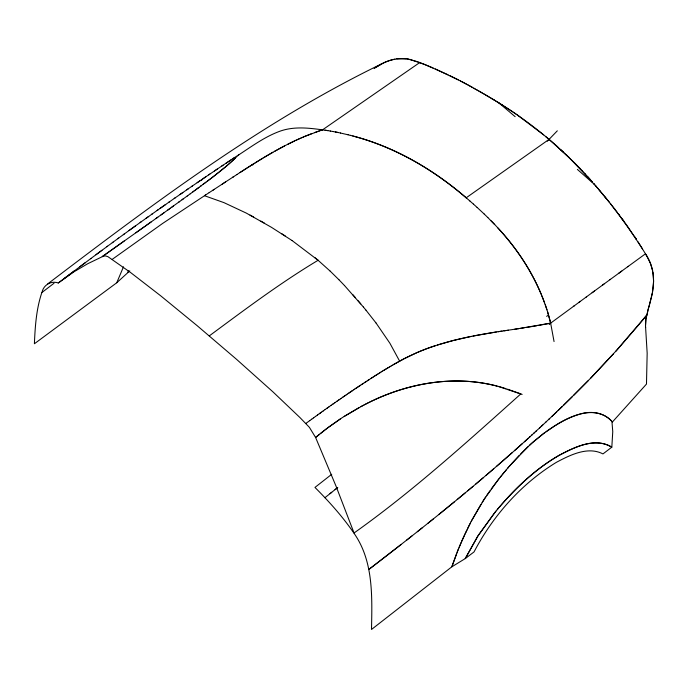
<?xml version="1.0" encoding="UTF-8"?>
<svg xmlns="http://www.w3.org/2000/svg" width="688" height="688" viewBox="0 0 688 688"><rect width="100%" height="100%" fill="white"/><g stroke="black" fill="none" stroke-linecap="round" stroke-linejoin="round"><path stroke-width="1.03" d="M648.182 309.308L645.851 319.017L645.482 325.897M645.972 318.295L645.507 326.215M652.405 292.426L653.591 281.246L652.929 272.147M652.284 293.105L649.618 304.182M646.049 317.873C647.468 313.754 647.141 314.493 647.898 310.322M651.441 297.096C655.105 282.94 654.426 267.116 646.006 254.715M651.261 297.87L649.334 305.214M648.087 309.617L649.463 304.758M648.363 308.645L649.188 305.73M41.865 292.546C36.275 308.998 35.14 326.525 34.4 343.759L116.736 282.777L129.783 270.874M116.736 282.777L123.479 266.824M456.703 553.341L451.853 566.8L371.511 629.468C372.096 597.554 373.61 562.535 355.085 534.843C343.518 517.608 329.595 502.094 314.966 487.422L331.711 474.299M457.09 552.352L458.681 548.379M459.085 547.381L461.227 542.333M461.665 541.31L470.609 522.536M464.348 535.324L457.916 550.271L451.853 566.8L465.251 558.587L474.041 551.914C493.004 515.656 521.384 483.655 556.42 462.31C570.017 455.103 587.801 446.03 602.963 453.917L611.821 447.174L612.759 431.625L612.019 422.432L646.479 384.076L647.167 353.219L645.568 326.869M464.916 534.103L466.903 529.923M127.676 272.474L128.407 270.952M467.41 528.874L470.059 523.594M470.575 522.605L471.185 521.427M471.16 521.478L480.912 504.407M471.727 520.412L484.214 499.213L498.955 478.788M482.116 502.489L485.728 496.925M486.932 495.145L489.933 490.811M491.137 489.134L493.545 485.848M494.147 485.04L495.953 482.658M496.495 481.944L500.322 477.085M494.268 513.265L477.721 536.244L465.251 558.587L478.272 535.384L495.472 511.769M500.159 477.283L505.766 470.446M500.761 476.526L501.965 475.047M646.006 316.024L646.608 315.276L615.631 351.473M645.404 316.764L639.926 323.42M494.956 512.414L496.693 510.281M502.567 474.307L503.771 472.845M496.168 510.917L498.533 508.071M504.201 472.321L504.983 471.383M639.315 324.151L617.265 349.65L590.45 378.409M505.577 470.678L506.557 469.517M497.39 509.438C515.045 488.506 535.221 469.121 559.069 455.37C574.54 447.166 594.982 436.949 611.821 447.174C595.068 436.837 574.334 447.363 559.026 455.387C537.113 468.081 518.279 485.444 501.655 504.424M506.179 469.964L510.393 465.062M499.153 507.34L501.027 505.147M507.383 468.545L508.587 467.135M509.189 466.438L527.937 446.744M511.313 464.013L519.388 455.232M613.49 353.838L591.723 377.101L563.721 405.129M547.287 141.212L557.314 130.823M588.102 380.834L573.465 395.591M520.661 453.917L531.575 443.399M238.598 154.963C252.109 146.157 265.362 136.327 280.73 130.935C295.96 125.766 312.292 128.398 327.806 130.617M572.081 396.959L554.322 414.133M228.485 164.389L238.865 154.705L233.034 158.558M562.32 406.479L558.106 410.53M235.219 158.249L234.307 159.117M556.695 411.88L552.817 415.561M552.283 416.059L545.464 422.466M551.767 416.55L553.866 414.563M548.62 419.508L549.669 418.528M233.834 159.564L232.355 160.932M545.945 422.019L539.573 427.936M541.172 426.457L542.763 424.978M540.175 427.377L533.75 433.285M535.909 431.307L536.451 430.808M531.549 435.298L534.765 432.356M529.278 445.497L533.441 441.748M529.416 437.241L532.125 434.773M524.368 441.808L529.941 436.768M231.839 161.405L226.739 165.885M528.324 438.23C477.24 484.515 423.404 527.636 368.699 569.552L401.173 544.423M522.381 443.588L514.418 450.692M531.979 443.046L543.296 433.732L554.322 426.139M512.422 452.463L496.332 466.533M533.991 441.275L544.303 432.984M493.752 468.76L485.986 475.417M213.839 176.214L227.745 165.008M483.389 477.627L475.571 484.232M226.283 166.264L225.363 167.046M472.957 486.425L467.72 490.811M224.89 167.442L223.927 168.233M465.097 492.986L457.202 499.522M223.437 168.637L222.439 169.463M454.562 501.69L438.669 514.641M319.516 434.24L315.594 437.473L336.062 486.244L354.045 532.994C405.937 496.143 453.702 453.942 501.096 411.579L520.825 393.897L507.529 389.159M221.923 169.876L219.274 172M320.298 433.603L325.02 429.88M428.005 523.207L433.345 518.933M335.065 489.632L337.232 487.904M329.999 493.666L337.782 487.465M324.934 497.699L331.719 492.298M417.306 531.729L422.664 527.472M218.724 172.439L217.03 173.763M406.565 540.2L411.94 535.969M216.453 174.219L215.284 175.122M214.69 175.586L209.659 179.422M54.034 283.241L41.977 292.469C43.37 285.056 50.998 280.394 58.274 282.974L73.969 271.803L87.797 263.685L103.277 256.22L105.47 255.919L107.939 256.676L130.333 272.336L160.674 295.797L197.129 325.656L236.577 359.351L272.887 391.816L299.908 417.521L309.402 427.351L315.594 437.473L327.927 427.661L340.56 418.743M213.478 176.515L211.62 177.934M47.747 283.869C153.931 203.227 261.371 122.309 381.788 63.795C385.916 61.671 390.328 60.045 394.895 59.185M325.811 429.269L326.602 428.667M210.992 178.416L207.449 181.082M58.274 282.974L85.475 262.541M63.683 278.889L74.545 270.719M209.281 179.714L202.822 184.539M327.393 428.074L342.383 417.547L358.973 407.631M79.808 266.772L90.971 258.456M204.826 183.051L205.961 182.2M209.281 335.899C244.79 309.634 280.171 283.017 318.088 260.279L330.188 271.141M90.575 258.74L101.996 250.286M200.389 186.345L203.682 183.902M95.976 254.723L107.543 246.201M197.912 188.177L201.343 185.64M195.392 190.034L198.944 187.411M106.838 246.717L113.099 242.133M197.731 188.314L192.821 191.918M112.23 259.359L162.686 223.402L209.393 192.494M573.371 306.461L580.268 301.404M549.488 323.979L574.342 305.747M190.198 193.835L193.999 191.049M549.153 324.229L550.641 323.136L549.91 320.135M592.11 292.727L603.969 284.058M586.185 297.061L594.57 290.929M578.668 302.574L586.623 296.743M112.299 242.701L118.671 238.057M200.853 180.609L202.281 179.568M190.671 193.491L182.036 199.778M187.231 196.003L187.764 195.607M305.85 423.455L309.763 420.609M618.409 273.514L628.333 266.282M609.895 279.732L621.754 271.081M602.516 285.116L610.462 279.319M117.794 238.693L124.261 233.989M627.688 266.763L645.473 253.812L638.077 241.884M123.324 234.668L135.493 225.879M183.369 198.806L167.485 210.261M178.536 202.306L179.688 201.472M309.695 420.652L311.716 419.19M311.621 419.259L313.676 417.771M128.888 230.635L141.135 221.837M313.547 417.865L315.629 416.36M171.751 207.2L173.548 205.901M374.134 68.525L374.573 68.207M315.465 416.481L317.589 414.959M163.753 212.936L170.392 208.18M161.044 214.88L164.226 212.601M466.172 197.817L549.05 139.38L567.196 155.686M317.392 415.096L321.494 412.155M319.309 413.72L323.455 410.762M545.962 431.763C556.497 424.333 567.815 417.564 580.285 413.995M140.154 222.534L152.461 213.77M156.09 218.414L162.497 213.839M157.81 217.193L145.486 225.965M145.865 218.457L148.677 216.453M323.154 410.968L325.407 409.369M124.167 241.032L102.228 256.641L144.721 226.49M151.317 221.811L135.863 232.785M325.08 409.601L327.368 407.984M151.506 214.45L158.145 209.754M326.998 408.242L329.32 406.599M157.165 210.451L169.549 201.756M328.924 406.883L331.272 405.223M160.003 208.455L165.688 204.465M330.842 405.524L333.224 403.856M332.768 404.174L335.185 402.489M168.534 202.47L175.277 197.766M334.686 402.833L337.137 401.13M174.245 198.488L188.538 188.607M375.012 67.897L375.897 67.295M336.613 401.491L339.089 399.771M179.955 194.523L182.819 192.545M338.53 400.158L341.042 398.421M433.148 67.983L419.775 62.531L322.56 129.834L314.416 132.638M340.457 398.825L342.994 397.071M186.749 189.819L192.502 185.872M342.375 397.501L344.946 395.729M191.402 186.637L209.823 174.081M375.356 67.665L381.788 63.795M344.292 396.176L346.898 394.396M197.146 182.707L200.019 180.746M346.219 394.869L352.763 390.423M546.633 316.36L548.551 315.052C539.108 282.433 520.902 252.72 497.863 227.934M202.9 178.785L205.781 176.833M348.137 393.553L354.707 389.116M208.662 174.881L223.093 165.172M214.432 170.985L217.313 169.042M353.899 389.657L360.564 385.211M221.416 166.29L234.677 157.475M355.816 388.376L372.26 377.592M225.991 163.245L231.779 159.392M361.57 384.549L363.488 383.285M376.336 67.003L382.889 63.244M222.276 184.092L225.587 181.924M213.056 190.112L233.636 176.661M364.468 382.648L366.412 381.376M209.161 192.649L214.226 189.346M232.535 177.392L236.887 174.563M236.767 174.623C260.675 159.143 284.995 143.74 311.759 133.627M205.592 194.962L204.448 195.702L223.996 202.65L246.39 213.142L271.45 227.315L292.142 240.602M367.323 380.782L369.241 379.544M239.863 172.619L247.13 167.949M371.159 378.305C391.369 365.233 412.353 352.858 435.47 345.668M373.068 377.076L374.986 375.863M248.024 167.382L250.69 165.688M375.94 375.252L376.904 374.65M344.215 416.369L363.427 405.258M251.567 165.137L254.199 163.486M377.858 374.048L378.821 373.446M255.076 162.944L258.533 160.803M379.776 372.844L380.731 372.251M381.694 371.658L382.648 371.064M259.393 160.27L262.816 158.197M383.612 370.479L386.493 368.734M555.018 425.709C571.186 415.096 596.986 404.303 612.346 421.933C604.915 412.938 592.11 410.624 581.265 413.737M263.667 157.681L266.204 156.167M387.447 368.157L388.41 367.581M389.374 367.014L390.328 366.446M267.056 155.669L272.93 152.272M391.291 365.878L392.255 365.311M393.218 364.752L403.847 358.852M274.598 151.326L284.574 145.916M360.899 406.591L368.949 402.471M364.219 404.854C407.184 382.218 459.059 373.326 505.955 388.668M404.819 358.345L416.601 352.798M287.902 144.213L294.602 140.945M369.74 402.084L372.922 400.562M383.474 62.961C390.578 59.564 398.593 57.809 406.453 58.798M295.444 140.55L296.279 140.163M297.13 139.767L300.518 138.245M373.722 400.192C411.759 382.399 455.929 375.287 496.968 386.114M301.37 137.875L302.221 137.505M303.081 137.136L303.933 136.774M417.59 352.368C446.409 340.078 477.524 334.669 508.346 330.171M304.595 136.482L320.101 130.625M320.445 130.514L320.969 130.342M321.313 130.221L321.838 130.058M322.01 129.998L322.534 129.826M437.465 345.015L453.375 340.465L471.142 336.423M473.103 336.036L496.315 331.994M538.584 325.45L550.641 323.136L547.553 311.655M536.821 325.759L526.105 327.505M502.016 331.117L498.224 331.702M524.29 327.789L520.644 328.339M514.641 329.242L518.812 328.615M503.908 330.833L505.792 330.55M517.763 328.778L550.641 323.136L554.055 341.558M507.667 330.274L516.972 328.89M396.701 58.893L407.442 58.936L417.547 61.688M251.498 164.81L253.012 164.767M325.114 130.204L330.395 131.047M407.296 58.91L408.947 59.194M330.231 131.03L332.966 131.503M332.794 131.485L338.032 132.492M335.348 131.967L340.526 133.016M340.457 133.016L348.085 134.788M409.764 59.357L424.995 64.595L448.06 74.768M347.904 134.728L350.622 135.433M350.33 135.347C393.407 146.148 432.726 168.904 466.172 197.809M498.49 386.51L522.149 394.413M352.746 135.983C396.512 147.335 436.123 171.243 469.861 200.973M418.295 61.963L419.775 62.531M435.315 68.92L460.616 81.038M450.09 75.749L458.354 79.868M460.401 80.935L470.669 86.421M461.837 81.683L466.722 84.28M250.036 215.069L253.648 217.03M467.935 84.934L484.773 94.445M471.572 86.929L472.776 87.6M473.989 88.27L475.193 88.95M476.397 89.629L477.601 90.309M478.805 90.997L482.391 93.061M260.829 221.063L264.39 223.118M483.131 93.482L487.147 95.847M485.229 94.72L488.334 96.544M487.345 95.967L491.808 98.625M488.153 96.449L489.727 97.378M490.707 97.954L492.866 99.261M491.894 98.668L494.173 100.044M493.081 99.373L494.921 100.5M494.259 100.087L496.272 101.317M495.437 100.809L497.888 102.306M496.624 101.523L513.024 112.024M497.802 102.245C519.113 115.266 539.16 130.333 557.77 146.974M502.421 105.109L502.988 105.47M281.908 233.825L285.348 236.053M514.022 112.703L516.069 114.105M292.125 240.585L318.071 260.27L314.958 257.665M517.118 114.836L543.64 134.874M545.455 136.37L549.05 139.38M498.981 102.968L515.14 116.668M577.361 169.403L594.492 184.479L593.615 183.455M469.723 200.862L473.516 204.181M554.855 144.394L574.489 162.807M473.439 204.112L477.137 207.432M560.574 149.52L563.403 152.125M477.102 207.406L484.3 214.131M566.215 154.757L569.002 157.414M330.188 271.141L338.892 279.698M568.546 156.984L592.712 182.415L587.647 176.67M484.249 214.071L487.826 217.563M487.732 217.468L494.698 224.572M574.48 162.781L579.855 168.302M338.892 279.698L344.533 285.58M491.172 220.908C512.113 242.038 529.76 266.712 541.215 294.266M579.829 168.259L582.495 171.08M582.461 171.028L585.11 173.883M344.533 285.572L363.402 307.046M585.067 173.832L590.218 179.551M352.772 294.619L355.472 297.689M594.062 183.98L596.264 186.551M594.948 185.02L596.298 186.586M595.842 186.07L598.035 188.624L596.728 187.11M358.13 300.776L360.779 303.89M599.394 190.266L599.841 190.791M597.623 188.159L605.578 197.68M598.964 189.733L602.937 194.489M602.499 193.956L603.385 195.022M603.299 194.893L606.455 198.746M363.393 307.029L366.007 310.202M606.016 198.213L609.516 202.504M605.036 197L608.648 201.429M365.99 310.193L376.095 323.068M608.502 201.24L611.245 204.663M610.213 203.373L626.957 225.466L642.523 248.961M612.105 205.746L617.213 212.3M614.668 209.006L615.519 210.098M618.899 214.51L618.056 213.409L636.546 239.536M376.087 323.059L389.898 343.252L399.625 361.123M622.236 218.956L623.878 221.201M634.921 237.059L636.469 239.407M645.869 254.491L645.473 253.812L646.66 255.833M646.789 256.056L650.384 263.289L652.671 270.797M541.877 295.883L544.561 302.815M545.18 304.56L546.951 309.798M548.689 315.551L549.781 319.628M645.636 327.54L645.533 326.447"/></g></svg>
